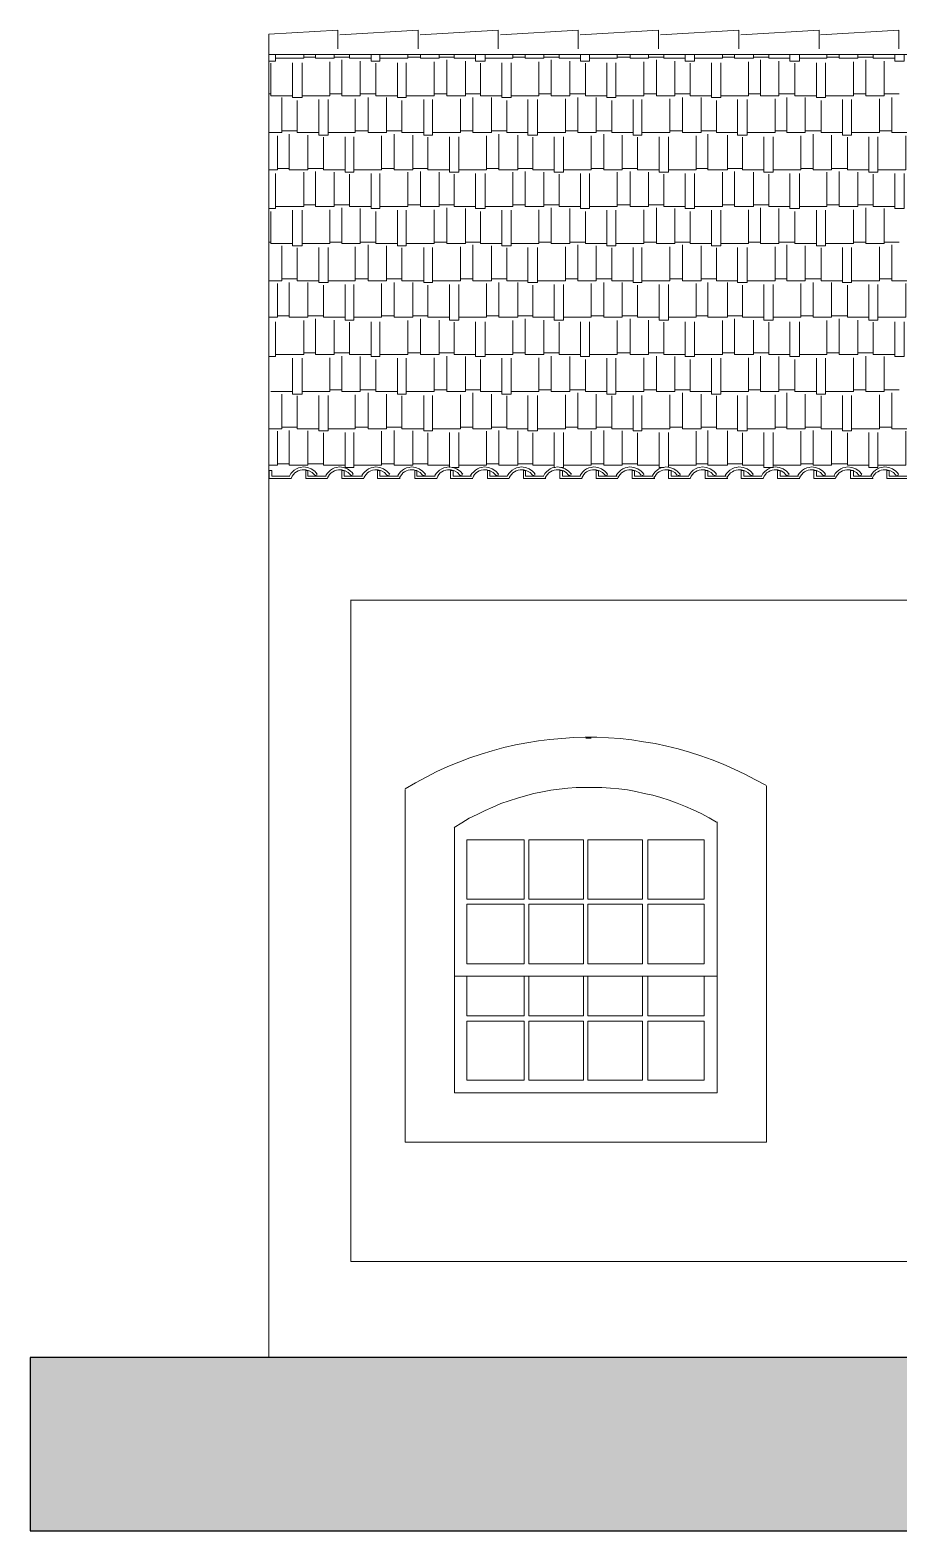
# Model space of a CAD drawing. Header units: millimetres. Extents: x -78675 to -67340, y -9269 to -3209.
# Drawn here: x -78675 to -75165, y -9269 to -3209 of the extents above; entities that cross this region are included whole.
import ezdxf

# ---------------------------------------------------------------- set-up
doc = ezdxf.new("R2010")
doc.units = ezdxf.units.MM
for name, color, linetype, lineweight in [('A-ALV-___-___-EXI', 250, 'Continuous', 25), ('A-BAS-___-___-EXI', 250, 'Continuous', 25), ('A-COB-___-___-EXI', 250, 'Continuous', 25), ('A-JAN-___-___-EXI', 250, 'Continuous', 25)]:
    doc.layers.add(name, color=color, linetype=linetype, lineweight=lineweight)

msp = doc.modelspace()

# ---------------------------------------------------------------- hatches: boundary and pattern name
at = {"layer": 'A-BAS-___-___-EXI', "true_color": 0xcb9898}
msp.add_hatch(color=253, dxfattribs=at).paths.add_polyline_path([(-67339.6, -9269.4), (-67339.6, -8569.4), (-78674.5, -8569.4), (-78674.5, -9269.4)])

# ---------------------------------------------------------------- linework, layer by layer
at = {"layer": 'A-ALV-___-___-EXI', "color": 18, "lineweight": 9}
msp.add_line((-77710.1, -4987.4), (-77710.1, -8569.4), dxfattribs=at)
at = {"layer": 'A-ALV-___-___-EXI', "color": 18, "lineweight": 9, "flags": 128}
for points in [[(-77378.8, -5509.1), (-77378.8, -8181), (-73447.6, -8181)], [(-72125.9, -8181), (-68618, -8181), (-68618, -5511.2), (-77376.7, -5511.2)]]:
    msp.add_lwpolyline(points, dxfattribs=at)
at = {"layer": 'A-BAS-___-___-EXI'}
msp.add_lwpolyline([(-78674.5, -8569.4), (-78674.5, -9269.4), (-67339.6, -9269.4), (-67339.6, -8569.4)], close=True, dxfattribs=at)
at = {"layer": 'A-COB-___-___-EXI', "color": 18, "lineweight": 9}
for p, q in [((-77430.7, -3208.5), (-77710.1, -3225.5)), ((-77430.7, -3284.7), (-77430.7, -3208.5)), ((-77710.1, -3225.5), (-77710.1, -4987.4)), ((-77569.3, -3317.5), (-77521.7, -3317.5)), ((-77446.6, -3317.5), (-77384.1, -3317.5)), ((-77148.1, -3317.5), (-77097.4, -3317.5)), ((-77022.2, -3317.5), (-76961.9, -3317.5)), ((-76724.9, -3317.5), (-76675.1, -3317.5)), ((-76600, -3317.5), (-76537.6, -3317.5)), ((-76302.6, -3317.5), (-76250.8, -3317.5)), ((-76176.7, -3317.5), (-76115.3, -3317.5)), ((-75878.3, -3317.5), (-75829.6, -3317.5)), ((-75752.4, -3317.5), (-75691, -3317.5)), ((-75456.1, -3317.5), (-75406.3, -3317.5)), ((-75331.2, -3317.5), (-75269.8, -3317.5)), ((-77710.1, -3466.7), (-77701.6, -3466.7)), ((-77463.5, -3466.7), (-77414.8, -3466.7)), ((-77340.7, -3466.7), (-77278.3, -3466.7)), ((-77042.3, -3466.7), (-76991.5, -3466.7)), ((-76916.4, -3466.7), (-76855, -3466.7)), ((-76619, -3466.7), (-76569.3, -3466.7)), ((-76494.2, -3466.7), (-76431.7, -3466.7)), ((-76195.8, -3466.7), (-76145, -3466.7)), ((-76069.8, -3466.7), (-76008.5, -3466.7)), ((-75772.5, -3466.7), (-75723.8, -3466.7)), ((-75649.7, -3466.7), (-75585.2, -3466.7)), ((-75349.2, -3466.7), (-75299.5, -3466.7)), ((-75225.4, -3466.7), (-75164, -3466.7)), ((-77657.1, -3615.9), (-77595.8, -3615.9)), ((-77360.8, -3615.9), (-77309, -3615.9)), ((-77234.9, -3615.9), (-77173.5, -3615.9)), ((-76936.5, -3615.9), (-76886.8, -3615.9)), ((-76810.6, -3615.9), (-76749.2, -3615.9)), ((-76512.2, -3615.9), (-76462.4, -3615.9)), ((-76388.4, -3615.9), (-76324.9, -3615.9)), ((-76089.9, -3615.9), (-76039.2, -3615.9)), ((-75964, -3615.9), (-75902.6, -3615.9)), ((-75665.6, -3615.9), (-75618, -3615.9)), ((-75543.9, -3615.9), (-75479.4, -3615.9)), ((-75243.4, -3615.9), (-75193.6, -3615.9)), ((-77675.1, -3767.3), (-77627.5, -3767.3)), ((-77552.4, -3767.3), (-77489.9, -3767.3)), ((-77255, -3767.3), (-77203.2, -3767.3)), ((-77129.1, -3767.3), (-77067.7, -3767.3)), ((-76830.7, -3767.3), (-76781, -3767.3)), ((-76704.8, -3767.3), (-76643.4, -3767.3)), ((-76408.5, -3767.3), (-76356.6, -3767.3)), ((-76282.5, -3767.3), (-76221.2, -3767.3)), ((-75984.1, -3767.3), (-75936.5, -3767.3)), ((-75858.2, -3767.3), (-75796.8, -3767.3)), ((-75561.9, -3767.3), (-75512.2, -3767.3)), ((-75437, -3767.3), (-75372.5, -3767.3)), ((-77569.3, -3914.4), (-77521.7, -3914.4)), ((-77446.6, -3914.4), (-77384.1, -3914.4)), ((-77148.1, -3914.4), (-77097.4, -3914.4)), ((-77022.2, -3914.4), (-76961.9, -3914.4)), ((-76724.9, -3914.4), (-76675.1, -3914.4)), ((-76600, -3914.4), (-76537.6, -3914.4)), ((-76302.6, -3914.4), (-76250.8, -3914.4)), ((-76176.7, -3914.4), (-76115.3, -3914.4)), ((-75878.3, -3914.4), (-75829.6, -3914.4)), ((-75752.4, -3914.4), (-75691, -3914.4)), ((-75456.1, -3914.4), (-75406.3, -3914.4)), ((-75331.2, -3914.4), (-75269.8, -3914.4)), ((-77710.1, -4064.6), (-77701.6, -4064.6)), ((-77463.5, -4064.6), (-77414.8, -4064.6)), ((-77340.7, -4064.6), (-77278.3, -4064.6)), ((-77042.3, -4064.6), (-76991.5, -4064.6)), ((-76916.4, -4064.6), (-76855, -4064.6)), ((-76619, -4064.6), (-76569.3, -4064.6)), ((-76494.2, -4064.6), (-76431.7, -4064.6)), ((-76195.8, -4064.6), (-76145, -4064.6)), ((-76069.8, -4064.6), (-76008.5, -4064.6)), ((-75772.5, -4064.6), (-75723.8, -4064.6)), ((-75649.7, -4064.6), (-75585.2, -4064.6)), ((-75349.2, -4064.6), (-75299.5, -4064.6)), ((-75225.4, -4064.6), (-75164, -4064.6)), ((-77657.1, -4213.8), (-77595.8, -4213.8)), ((-77360.8, -4213.8), (-77309, -4213.8)), ((-77234.9, -4213.8), (-77173.5, -4213.8)), ((-76936.5, -4213.8), (-76886.8, -4213.8)), ((-76810.6, -4213.8), (-76749.2, -4213.8)), ((-76512.2, -4213.8), (-76462.4, -4213.8)), ((-76388.4, -4213.8), (-76324.9, -4213.8)), ((-76089.9, -4213.8), (-76039.2, -4213.8)), ((-75964, -4213.8), (-75902.6, -4213.8)), ((-75665.6, -4213.8), (-75618, -4213.8)), ((-75543.9, -4213.8), (-75479.4, -4213.8)), ((-75243.4, -4213.8), (-75193.6, -4213.8)), ((-77675.1, -4363), (-77627.5, -4363)), ((-77552.4, -4363), (-77489.9, -4363)), ((-77255, -4363), (-77203.2, -4363)), ((-77129.1, -4363), (-77067.7, -4363)), ((-76830.7, -4363), (-76781, -4363)), ((-76704.8, -4363), (-76643.4, -4363)), ((-76408.5, -4363), (-76356.6, -4363)), ((-76282.5, -4363), (-76221.2, -4363)), ((-75984.1, -4363), (-75936.5, -4363)), ((-75858.2, -4363), (-75796.8, -4363)), ((-75561.9, -4363), (-75512.2, -4363)), ((-75437, -4363), (-75372.5, -4363)), ((-77569.3, -4512.2), (-77521.7, -4512.2)), ((-77446.6, -4512.2), (-77384.1, -4512.2)), ((-77148.1, -4512.2), (-77097.4, -4512.2)), ((-77022.2, -4512.2), (-76961.9, -4512.2)), ((-76724.9, -4512.2), (-76675.1, -4512.2)), ((-76600, -4512.2), (-76537.6, -4512.2)), ((-76302.6, -4512.2), (-76250.8, -4512.2)), ((-76176.7, -4512.2), (-76115.3, -4512.2)), ((-75878.3, -4512.2), (-75829.6, -4512.2)), ((-75752.4, -4512.2), (-75691, -4512.2)), ((-75456.1, -4512.2), (-75406.3, -4512.2)), ((-75331.2, -4512.2), (-75269.8, -4512.2)), ((-77463.5, -4661.4), (-77414.8, -4661.4)), ((-77340.7, -4661.4), (-77278.3, -4661.4)), ((-77042.3, -4661.4), (-76991.5, -4661.4)), ((-76916.4, -4661.4), (-76855, -4661.4)), ((-76619, -4661.4), (-76569.3, -4661.4)), ((-76494.2, -4661.4), (-76431.7, -4661.4)), ((-76195.8, -4661.4), (-76145, -4661.4)), ((-76069.8, -4661.4), (-76008.5, -4661.4)), ((-75772.5, -4661.4), (-75723.8, -4661.4)), ((-75649.7, -4661.4), (-75585.2, -4661.4)), ((-75349.2, -4661.4), (-75299.5, -4661.4)), ((-75225.4, -4661.4), (-75164, -4661.4)), ((-77701.6, -4667.8), (-77613.8, -4667.8)), ((-77657.1, -4811.7), (-77595.8, -4811.7)), ((-77360.8, -4811.7), (-77309, -4811.7)), ((-77234.9, -4811.7), (-77173.5, -4811.7)), ((-76981, -4974.7), (-76981, -4833.9)), ((-76936.5, -4811.7), (-76886.8, -4811.7)), ((-76810.6, -4811.7), (-76749.2, -4811.7)), ((-76512.2, -4811.7), (-76462.4, -4811.7)), ((-76388.4, -4811.7), (-76324.9, -4811.7)), ((-76096.3, -4974.7), (-76096.3, -4833.9)), ((-76089.9, -4811.7), (-76039.2, -4811.7)), ((-75964, -4811.7), (-75902.6, -4811.7)), ((-75665.6, -4811.7), (-75618, -4811.7)), ((-75543.9, -4811.7), (-75479.4, -4811.7)), ((-75243.4, -4811.7), (-75193.6, -4811.7)), ((-77675.1, -4960.9), (-77627.5, -4960.9)), ((-77552.4, -4960.9), (-77489.9, -4960.9)), ((-77255, -4960.9), (-77203.2, -4960.9)), ((-77129.1, -4960.9), (-77067.7, -4960.9)), ((-76830.7, -4960.9), (-76781, -4960.9)), ((-76704.8, -4960.9), (-76643.4, -4960.9)), ((-76408.5, -4960.9), (-76356.6, -4960.9)), ((-76282.5, -4960.9), (-76221.2, -4960.9)), ((-75984.1, -4960.9), (-75936.5, -4960.9)), ((-75858.2, -4960.9), (-75796.8, -4960.9)), ((-75561.9, -4960.9), (-75512.2, -4960.9)), ((-75437, -4960.9), (-75372.5, -4960.9))]:
    msp.add_line(p, q, dxfattribs=at)
at = {"layer": 'A-COB-___-___-EXI', "color": 28, "lineweight": 15}
for p, q in [((-77522.8, -5007.5), (-77514.3, -5004.3)), ((-77378.8, -5007.5), (-77369.3, -5004.3)), ((-77231.7, -5007.5), (-77223.3, -5004.3)), ((-77087.8, -5007.5), (-77076.2, -5004.3)), ((-76938.6, -5007.5), (-76928, -5004.3)), ((-76792.6, -5007.5), (-76781, -5004.3)), ((-76643.4, -5007.5), (-76634.9, -5004.3)), ((-76499.5, -5007.5), (-76488.9, -5004.3)), ((-76350.3, -5007.5), (-76340.7, -5004.3)), ((-76204.2, -5007.5), (-76194.7, -5004.3)), ((-76058.2, -5007.5), (-76046.6, -5004.3)), ((-75911.1, -5007.5), (-75902.6, -5004.3)), ((-75764, -5007.5), (-75752.4, -5004.3)), ((-75620.1, -5007.5), (-75608.5, -5004.3)), ((-75470.9, -5007.5), (-75460.3, -5004.3)), ((-75324.9, -5007.5), (-75315.3, -5004.3)), ((-75175.7, -5007.5), (-75166.1, -5004.3))]:
    msp.add_line(p, q, dxfattribs=at)
at = {"layer": 'A-COB-___-___-EXI', "color": 18, "lineweight": 9, "flags": 128}
for points in [[(-77106.9, -3284.7), (-77106.9, -3208.5), (-77423.3, -3228.6)], [(-76784.1, -3284.7), (-76784.1, -3208.5), (-77098.4, -3228.6)], [(-76461.4, -3284.7), (-76461.4, -3208.5), (-76774.6, -3228.6)], [(-76136.5, -3284.7), (-76136.5, -3208.5), (-76452.9, -3228.6)], [(-75811.6, -3284.7), (-75811.6, -3208.5), (-76128, -3228.6)], [(-75486.8, -3284.7), (-75486.8, -3208.5), (-75803.2, -3228.6)], [(-75166.1, -3284.7), (-75166.1, -3208.5), (-75482.5, -3228.6)], [(-77710.1, -3334.5), (-77682.5, -3334.5), (-77682.5, -3308)], [(-77709, -3308), (-68369.3, -3308), (-68369.3, -4987.4)], [(-77682.5, -3322.8), (-77569.3, -3322.8), (-77569.3, -3308)], [(-77521.7, -3308), (-77521.7, -3322.8), (-77446.6, -3322.8), (-77446.6, -3308)], [(-77414.8, -3329.2), (-77414.8, -3474.1), (-77340.7, -3474.1), (-77340.7, -3334.5)], [(-77384.1, -3308), (-77384.1, -3322.8), (-77296.3, -3322.8)], [(-77296.3, -3308), (-77296.3, -3334.5), (-77261.4, -3334.5), (-77261.4, -3308)], [(-77261.4, -3322.8), (-77148.1, -3322.8), (-77148.1, -3308)], [(-77097.4, -3308), (-77097.4, -3322.8), (-77022.2, -3322.8), (-77022.2, -3308)], [(-76991.5, -3329.2), (-76991.5, -3474.1), (-76916.4, -3474.1), (-76916.4, -3334.5)], [(-76961.9, -3308), (-76961.9, -3322.8), (-76875.1, -3322.8)], [(-76875.1, -3308), (-76875.1, -3334.5), (-76837, -3334.5), (-76837, -3308)], [(-76837, -3322.8), (-76724.9, -3322.8), (-76724.9, -3308)], [(-76675.1, -3308), (-76675.1, -3322.8), (-76600, -3322.8), (-76600, -3308)], [(-76569.3, -3329.2), (-76569.3, -3474.1), (-76494.2, -3474.1), (-76494.2, -3334.5)], [(-76537.6, -3308), (-76537.6, -3322.8), (-76450.8, -3322.8)], [(-76450.8, -3308), (-76450.8, -3334.5), (-76414.8, -3334.5), (-76414.8, -3308)], [(-76414.8, -3322.8), (-76302.6, -3322.8), (-76302.6, -3308)], [(-76250.8, -3308), (-76250.8, -3322.8), (-76176.7, -3322.8), (-76176.7, -3308)], [(-76145, -3329.2), (-76145, -3474.1), (-76069.8, -3474.1), (-76069.8, -3334.5)], [(-76115.3, -3308), (-76115.3, -3322.8), (-76028.6, -3322.8)], [(-76028.6, -3308), (-76028.6, -3334.5), (-75990.5, -3334.5), (-75990.5, -3308)], [(-75990.5, -3322.8), (-75878.3, -3322.8), (-75878.3, -3308)], [(-75829.6, -3308), (-75829.6, -3322.8), (-75752.4, -3322.8), (-75752.4, -3308)], [(-75723.8, -3329.2), (-75723.8, -3474.1), (-75649.7, -3474.1), (-75649.7, -3334.5)], [(-75691, -3308), (-75691, -3322.8), (-75605.3, -3322.8)], [(-75605.3, -3308), (-75605.3, -3334.5), (-75567.2, -3334.5), (-75567.2, -3308)], [(-75567.2, -3322.8), (-75456.1, -3322.8), (-75456.1, -3308)], [(-75406.3, -3308), (-75406.3, -3322.8), (-75331.2, -3322.8), (-75331.2, -3308)], [(-75299.5, -3329.2), (-75299.5, -3474.1), (-75225.4, -3474.1), (-75225.4, -3334.5)], [(-75269.8, -3308), (-75269.8, -3322.8), (-75182, -3322.8)], [(-75182, -3308), (-75182, -3334.5), (-75143.9, -3334.5), (-75143.9, -3308)], [(-77701.6, -3342.9), (-77701.6, -3474.1), (-77613.8, -3474.1)], [(-77613.8, -3340.8), (-77613.8, -3481.6), (-77575.7, -3481.6), (-77575.7, -3340.8)], [(-77575.7, -3474.1), (-77463.5, -3474.1), (-77463.5, -3336.6)], [(-77278.3, -3342.9), (-77278.3, -3474.1), (-77190.5, -3474.1)], [(-77190.5, -3340.8), (-77190.5, -3481.6), (-77155.6, -3481.6), (-77155.6, -3340.8)], [(-77155.6, -3474.1), (-77042.3, -3474.1), (-77042.3, -3336.6)], [(-76855, -3342.9), (-76855, -3474.1), (-76769.3, -3474.1)], [(-76769.3, -3340.8), (-76769.3, -3481.6), (-76731.2, -3481.6), (-76731.2, -3340.8)], [(-76731.2, -3474.1), (-76619, -3474.1), (-76619, -3336.6)], [(-76431.7, -3342.9), (-76431.7, -3474.1), (-76345, -3474.1)], [(-76345, -3340.8), (-76345, -3481.6), (-76309, -3481.6), (-76309, -3340.8)], [(-76309, -3474.1), (-76195.8, -3474.1), (-76195.8, -3336.6)], [(-76008.5, -3342.9), (-76008.5, -3474.1), (-75922.8, -3474.1)], [(-75922.8, -3340.8), (-75922.8, -3481.6), (-75884.7, -3481.6), (-75884.7, -3340.8)], [(-75884.7, -3474.1), (-75772.5, -3474.1), (-75772.5, -3336.6)], [(-75585.2, -3342.9), (-75585.2, -3474.1), (-75498.4, -3474.1)], [(-75498.4, -3340.8), (-75498.4, -3481.6), (-75462.4, -3481.6), (-75462.4, -3340.8)], [(-75462.4, -3474.1), (-75349.2, -3474.1), (-75349.2, -3336.6)], [(-77710.1, -3622.3), (-77657.1, -3622.3), (-77657.1, -3481.6)], [(-77595.8, -3493.2), (-77595.8, -3622.3), (-77507.9, -3622.3)], [(-77507.9, -3489), (-77507.9, -3632.9), (-77469.8, -3632.9), (-77469.8, -3489)], [(-77469.8, -3622.3), (-77360.8, -3622.3), (-77360.8, -3486.8)], [(-77309, -3480.5), (-77309, -3622.3), (-77234.9, -3622.3), (-77234.9, -3481.6)], [(-77173.5, -3493.2), (-77173.5, -3622.3), (-77083.6, -3622.3)], [(-77083.6, -3489), (-77083.6, -3632.9), (-77049.7, -3632.9), (-77049.7, -3489)], [(-77049.7, -3622.3), (-76936.5, -3622.3), (-76936.5, -3486.8)], [(-76886.8, -3480.5), (-76886.8, -3622.3), (-76810.6, -3622.3), (-76810.6, -3481.6)], [(-76749.2, -3493.2), (-76749.2, -3622.3), (-76663.5, -3622.3)], [(-76663.5, -3489), (-76663.5, -3632.9), (-76625.4, -3632.9), (-76625.4, -3489)], [(-76625.4, -3622.3), (-76512.2, -3622.3), (-76512.2, -3486.8)], [(-76462.4, -3480.5), (-76462.4, -3622.3), (-76388.4, -3622.3), (-76388.4, -3481.6)], [(-76324.9, -3493.2), (-76324.9, -3622.3), (-76239.2, -3622.3)], [(-76239.2, -3489), (-76239.2, -3632.9), (-76203.2, -3632.9), (-76203.2, -3489)], [(-76203.2, -3622.3), (-76089.9, -3622.3), (-76089.9, -3486.8)], [(-76039.2, -3480.5), (-76039.2, -3622.3), (-75964, -3622.3), (-75964, -3481.6)], [(-75902.6, -3493.2), (-75902.6, -3622.3), (-75816.9, -3622.3)], [(-75816.9, -3489), (-75816.9, -3632.9), (-75778.8, -3632.9), (-75778.8, -3489)], [(-75778.8, -3622.3), (-75665.6, -3622.3), (-75665.6, -3486.8)], [(-75618, -3480.5), (-75618, -3622.3), (-75543.9, -3622.3), (-75543.9, -3481.6)], [(-75479.4, -3493.2), (-75479.4, -3622.3), (-75392.6, -3622.3)], [(-75392.6, -3489), (-75392.6, -3632.9), (-75356.6, -3632.9), (-75356.6, -3489)], [(-75356.6, -3622.3), (-75243.4, -3622.3), (-75243.4, -3486.8)], [(-75193.6, -3480.5), (-75193.6, -3622.3), (-75119.6, -3622.3), (-75119.6, -3481.6)], [(-77710.1, -3773.6), (-77675.1, -3773.6), (-77675.1, -3636.1)], [(-77627.5, -3629.7), (-77627.5, -3773.6), (-77552.4, -3773.6), (-77552.4, -3632.9)], [(-77367.2, -3773.6), (-77255, -3773.6), (-77255, -3636.1)], [(-77203.2, -3629.7), (-77203.2, -3773.6), (-77129.1, -3773.6), (-77129.1, -3632.9)], [(-76942.9, -3773.6), (-76830.7, -3773.6), (-76830.7, -3636.1)], [(-76781, -3629.7), (-76781, -3773.6), (-76704.8, -3773.6), (-76704.8, -3632.9)], [(-76519.6, -3773.6), (-76408.5, -3773.6), (-76408.5, -3636.1)], [(-76356.6, -3629.7), (-76356.6, -3773.6), (-76282.5, -3773.6), (-76282.5, -3632.9)], [(-76096.3, -3773.6), (-75984.1, -3773.6), (-75984.1, -3636.1)], [(-75936.5, -3629.7), (-75936.5, -3773.6), (-75858.2, -3773.6), (-75858.2, -3632.9)], [(-75673, -3773.6), (-75561.9, -3773.6), (-75561.9, -3636.1)], [(-75512.2, -3629.7), (-75512.2, -3773.6), (-75437, -3773.6), (-75437, -3632.9)], [(-75250.8, -3773.6), (-75137.6, -3773.6), (-75137.6, -3636.1)], [(-77489.9, -3641.3), (-77489.9, -3773.6), (-77402.1, -3773.6)], [(-77402.1, -3639.2), (-77402.1, -3782.1), (-77367.2, -3782.1), (-77367.2, -3639.2)], [(-77067.7, -3641.3), (-77067.7, -3773.6), (-76981, -3773.6)], [(-76981, -3639.2), (-76981, -3782.1), (-76942.9, -3782.1), (-76942.9, -3639.2)], [(-76643.4, -3641.3), (-76643.4, -3773.6), (-76557.7, -3773.6)], [(-76557.7, -3639.2), (-76557.7, -3782.1), (-76519.6, -3782.1), (-76519.6, -3639.2)], [(-76221.2, -3641.3), (-76221.2, -3773.6), (-76133.3, -3773.6)], [(-76133.3, -3639.2), (-76133.3, -3782.1), (-76096.3, -3782.1), (-76096.3, -3639.2)], [(-75796.8, -3641.3), (-75796.8, -3773.6), (-75711.1, -3773.6)], [(-75711.1, -3639.2), (-75711.1, -3782.1), (-75673, -3782.1), (-75673, -3639.2)], [(-75372.5, -3641.3), (-75372.5, -3773.6), (-75286.8, -3773.6)], [(-75286.8, -3639.2), (-75286.8, -3782.1), (-75250.8, -3782.1), (-75250.8, -3639.2)], [(-77710.1, -3929.2), (-77682.5, -3929.2), (-77682.5, -3788.4)], [(-77682.5, -3920.7), (-77569.3, -3920.7), (-77569.3, -3783.1)], [(-77521.7, -3780), (-77521.7, -3920.7), (-77446.6, -3920.7), (-77446.6, -3782.1)], [(-77384.1, -3790.5), (-77384.1, -3920.7), (-77296.3, -3920.7)], [(-77296.3, -3788.4), (-77296.3, -3929.2), (-77261.4, -3929.2), (-77261.4, -3788.4)], [(-77261.4, -3920.7), (-77148.1, -3920.7), (-77148.1, -3783.1)], [(-77097.4, -3780), (-77097.4, -3920.7), (-77022.2, -3920.7), (-77022.2, -3782.1)], [(-76961.9, -3790.5), (-76961.9, -3920.7), (-76875.1, -3920.7)], [(-76875.1, -3788.4), (-76875.1, -3929.2), (-76837, -3929.2), (-76837, -3788.4)], [(-76837, -3920.7), (-76724.9, -3920.7), (-76724.9, -3783.1)], [(-76675.1, -3780), (-76675.1, -3920.7), (-76600, -3920.7), (-76600, -3782.1)], [(-76537.6, -3790.5), (-76537.6, -3920.7), (-76450.8, -3920.7)], [(-76450.8, -3788.4), (-76450.8, -3929.2), (-76414.8, -3929.2), (-76414.8, -3788.4)], [(-76414.8, -3920.7), (-76302.6, -3920.7), (-76302.6, -3783.1)], [(-76250.8, -3780), (-76250.8, -3920.7), (-76176.7, -3920.7), (-76176.7, -3782.1)], [(-76115.3, -3790.5), (-76115.3, -3920.7), (-76028.6, -3920.7)], [(-76028.6, -3788.4), (-76028.6, -3929.2), (-75990.5, -3929.2), (-75990.5, -3788.4)], [(-75990.5, -3920.7), (-75878.3, -3920.7), (-75878.3, -3783.1)], [(-75829.6, -3780), (-75829.6, -3920.7), (-75752.4, -3920.7), (-75752.4, -3782.1)], [(-75691, -3790.5), (-75691, -3920.7), (-75605.3, -3920.7)], [(-75605.3, -3788.4), (-75605.3, -3929.2), (-75567.2, -3929.2), (-75567.2, -3788.4)], [(-75567.2, -3920.7), (-75456.1, -3920.7), (-75456.1, -3783.1)], [(-75406.3, -3780), (-75406.3, -3920.7), (-75331.2, -3920.7), (-75331.2, -3782.1)], [(-75269.8, -3790.5), (-75269.8, -3920.7), (-75182, -3920.7)], [(-75182, -3788.4), (-75182, -3929.2), (-75143.9, -3929.2), (-75143.9, -3788.4)], [(-77613.8, -3935.5), (-77613.8, -4079.4), (-77575.7, -4079.4), (-77575.7, -3935.5)], [(-77575.7, -4069.9), (-77463.5, -4069.9), (-77463.5, -3934.5)], [(-77414.8, -3927.1), (-77414.8, -4069.9), (-77340.7, -4069.9), (-77340.7, -3929.2)], [(-77190.5, -3935.5), (-77190.5, -4079.4), (-77155.6, -4079.4), (-77155.6, -3935.5)], [(-77155.6, -4069.9), (-77042.3, -4069.9), (-77042.3, -3934.5)], [(-76991.5, -3927.1), (-76991.5, -4069.9), (-76916.4, -4069.9), (-76916.4, -3929.2)], [(-76769.3, -3935.5), (-76769.3, -4079.4), (-76731.2, -4079.4), (-76731.2, -3935.5)], [(-76731.2, -4069.9), (-76619, -4069.9), (-76619, -3934.5)], [(-76569.3, -3927.1), (-76569.3, -4069.9), (-76494.2, -4069.9), (-76494.2, -3929.2)], [(-76345, -3935.5), (-76345, -4079.4), (-76309, -4079.4), (-76309, -3935.5)], [(-76309, -4069.9), (-76195.8, -4069.9), (-76195.8, -3934.5)], [(-76145, -3927.1), (-76145, -4069.9), (-76069.8, -4069.9), (-76069.8, -3929.2)], [(-75922.8, -3935.5), (-75922.8, -4079.4), (-75884.7, -4079.4), (-75884.7, -3935.5)], [(-75884.7, -4069.9), (-75772.5, -4069.9), (-75772.5, -3934.5)], [(-75723.8, -3927.1), (-75723.8, -4069.9), (-75649.7, -4069.9), (-75649.7, -3929.2)], [(-75498.4, -3935.5), (-75498.4, -4079.4), (-75462.4, -4079.4), (-75462.4, -3935.5)], [(-75462.4, -4069.9), (-75349.2, -4069.9), (-75349.2, -3934.5)], [(-75299.5, -3927.1), (-75299.5, -4069.9), (-75225.4, -4069.9), (-75225.4, -3929.2)], [(-77701.6, -3940.8), (-77701.6, -4069.9), (-77613.8, -4069.9)], [(-77278.3, -3940.8), (-77278.3, -4069.9), (-77190.5, -4069.9)], [(-76855, -3940.8), (-76855, -4069.9), (-76769.3, -4069.9)], [(-76431.7, -3940.8), (-76431.7, -4069.9), (-76345, -4069.9)], [(-76008.5, -3940.8), (-76008.5, -4069.9), (-75922.8, -4069.9)], [(-75585.2, -3940.8), (-75585.2, -4069.9), (-75498.4, -4069.9)], [(-77710.1, -4221.2), (-77657.1, -4221.2), (-77657.1, -4079.4)], [(-77595.8, -4087.9), (-77595.8, -4221.2), (-77507.9, -4221.2)], [(-77507.9, -4086.8), (-77507.9, -4228.6), (-77469.8, -4228.6), (-77469.8, -4086.8)], [(-77469.8, -4221.2), (-77360.8, -4221.2), (-77360.8, -4083.7)], [(-77309, -4076.3), (-77309, -4221.2), (-77234.9, -4221.2), (-77234.9, -4079.4)], [(-77173.5, -4087.9), (-77173.5, -4221.2), (-77083.6, -4221.2)], [(-77083.6, -4086.8), (-77083.6, -4228.6), (-77049.7, -4228.6), (-77049.7, -4086.8)], [(-77049.7, -4221.2), (-76936.5, -4221.2), (-76936.5, -4083.7)], [(-76886.8, -4076.3), (-76886.8, -4221.2), (-76810.6, -4221.2), (-76810.6, -4079.4)], [(-76749.2, -4087.9), (-76749.2, -4221.2), (-76663.5, -4221.2)], [(-76663.5, -4086.8), (-76663.5, -4228.6), (-76625.4, -4228.6), (-76625.4, -4086.8)], [(-76625.4, -4221.2), (-76512.2, -4221.2), (-76512.2, -4083.7)], [(-76462.4, -4076.3), (-76462.4, -4221.2), (-76388.4, -4221.2), (-76388.4, -4079.4)], [(-76324.9, -4087.9), (-76324.9, -4221.2), (-76239.2, -4221.2)], [(-76239.2, -4086.8), (-76239.2, -4228.6), (-76203.2, -4228.6), (-76203.2, -4086.8)], [(-76203.2, -4221.2), (-76089.9, -4221.2), (-76089.9, -4083.7)], [(-76039.2, -4076.3), (-76039.2, -4221.2), (-75964, -4221.2), (-75964, -4079.4)], [(-75902.6, -4087.9), (-75902.6, -4221.2), (-75816.9, -4221.2)], [(-75816.9, -4086.8), (-75816.9, -4228.6), (-75778.8, -4228.6), (-75778.8, -4086.8)], [(-75778.8, -4221.2), (-75665.6, -4221.2), (-75665.6, -4083.7)], [(-75618, -4076.3), (-75618, -4221.2), (-75543.9, -4221.2), (-75543.9, -4079.4)], [(-75479.4, -4087.9), (-75479.4, -4221.2), (-75392.6, -4221.2)], [(-75392.6, -4086.8), (-75392.6, -4228.6), (-75356.6, -4228.6), (-75356.6, -4086.8)], [(-75356.6, -4221.2), (-75243.4, -4221.2), (-75243.4, -4083.7)], [(-75193.6, -4076.3), (-75193.6, -4221.2), (-75119.6, -4221.2), (-75119.6, -4079.4)], [(-77710.1, -4368.3), (-77675.1, -4368.3), (-77675.1, -4231.8)], [(-77627.5, -4227.6), (-77627.5, -4368.3), (-77552.4, -4368.3), (-77552.4, -4228.6)], [(-77489.9, -4239.2), (-77489.9, -4368.3), (-77402.1, -4368.3)], [(-77402.1, -4236.1), (-77402.1, -4380), (-77367.2, -4380), (-77367.2, -4236.1)], [(-77367.2, -4368.3), (-77255, -4368.3), (-77255, -4231.8)], [(-77203.2, -4227.6), (-77203.2, -4368.3), (-77129.1, -4368.3), (-77129.1, -4228.6)], [(-77067.7, -4239.2), (-77067.7, -4368.3), (-76981, -4368.3)], [(-76981, -4236.1), (-76981, -4380), (-76942.9, -4380), (-76942.9, -4236.1)], [(-76942.9, -4368.3), (-76830.7, -4368.3), (-76830.7, -4231.8)], [(-76781, -4227.6), (-76781, -4368.3), (-76704.8, -4368.3), (-76704.8, -4228.6)], [(-76643.4, -4239.2), (-76643.4, -4368.3), (-76557.7, -4368.3)], [(-76557.7, -4236.1), (-76557.7, -4380), (-76519.6, -4380), (-76519.6, -4236.1)], [(-76519.6, -4368.3), (-76408.5, -4368.3), (-76408.5, -4231.8)], [(-76356.6, -4227.6), (-76356.6, -4368.3), (-76282.5, -4368.3), (-76282.5, -4228.6)], [(-76221.2, -4239.2), (-76221.2, -4368.3), (-76133.3, -4368.3)], [(-76133.3, -4236.1), (-76133.3, -4380), (-76096.3, -4380), (-76096.3, -4236.1)], [(-76096.3, -4368.3), (-75984.1, -4368.3), (-75984.1, -4231.8)], [(-75936.5, -4227.6), (-75936.5, -4368.3), (-75858.2, -4368.3), (-75858.2, -4228.6)], [(-75796.8, -4239.2), (-75796.8, -4368.3), (-75711.1, -4368.3)], [(-75711.1, -4236.1), (-75711.1, -4380), (-75673, -4380), (-75673, -4236.1)], [(-75673, -4368.3), (-75561.9, -4368.3), (-75561.9, -4231.8)], [(-75512.2, -4227.6), (-75512.2, -4368.3), (-75437, -4368.3), (-75437, -4228.6)], [(-75372.5, -4239.2), (-75372.5, -4368.3), (-75286.8, -4368.3)], [(-75286.8, -4236.1), (-75286.8, -4380), (-75250.8, -4380), (-75250.8, -4236.1)], [(-75250.8, -4368.3), (-75137.6, -4368.3), (-75137.6, -4231.8)], [(-77710.1, -4527.1), (-77682.5, -4527.1), (-77682.5, -4386.3)], [(-77682.5, -4518.6), (-77569.3, -4518.6), (-77569.3, -4381)], [(-77521.7, -4374.7), (-77521.7, -4518.6), (-77446.6, -4518.6), (-77446.6, -4380)], [(-77384.1, -4388.4), (-77384.1, -4518.6), (-77296.3, -4518.6)], [(-77296.3, -4386.3), (-77296.3, -4527.1), (-77261.4, -4527.1), (-77261.4, -4386.3)], [(-77261.4, -4518.6), (-77148.1, -4518.6), (-77148.1, -4381)], [(-77097.4, -4374.7), (-77097.4, -4518.6), (-77022.2, -4518.6), (-77022.2, -4380)], [(-76961.9, -4388.4), (-76961.9, -4518.6), (-76875.1, -4518.6)], [(-76875.1, -4386.3), (-76875.1, -4527.1), (-76837, -4527.1), (-76837, -4386.3)], [(-76837, -4518.6), (-76724.9, -4518.6), (-76724.9, -4381)], [(-76675.1, -4374.7), (-76675.1, -4518.6), (-76600, -4518.6), (-76600, -4380)], [(-76537.6, -4388.4), (-76537.6, -4518.6), (-76450.8, -4518.6)], [(-76450.8, -4386.3), (-76450.8, -4527.1), (-76414.8, -4527.1), (-76414.8, -4386.3)], [(-76414.8, -4518.6), (-76302.6, -4518.6), (-76302.6, -4381)], [(-76250.8, -4374.7), (-76250.8, -4518.6), (-76176.7, -4518.6), (-76176.7, -4380)], [(-76115.3, -4388.4), (-76115.3, -4518.6), (-76028.6, -4518.6)], [(-76028.6, -4386.3), (-76028.6, -4527.1), (-75990.5, -4527.1), (-75990.5, -4386.3)], [(-75990.5, -4518.6), (-75878.3, -4518.6), (-75878.3, -4381)], [(-75829.6, -4374.7), (-75829.6, -4518.6), (-75752.4, -4518.6), (-75752.4, -4380)], [(-75691, -4388.4), (-75691, -4518.6), (-75605.3, -4518.6)], [(-75605.3, -4386.3), (-75605.3, -4527.1), (-75567.2, -4527.1), (-75567.2, -4386.3)], [(-75567.2, -4518.6), (-75456.1, -4518.6), (-75456.1, -4381)], [(-75406.3, -4374.7), (-75406.3, -4518.6), (-75331.2, -4518.6), (-75331.2, -4380)], [(-75269.8, -4388.4), (-75269.8, -4518.6), (-75182, -4518.6)], [(-75182, -4386.3), (-75182, -4527.1), (-75143.9, -4527.1), (-75143.9, -4386.3)], [(-77613.8, -4533.4), (-77613.8, -4678.4), (-77575.7, -4678.4), (-77575.7, -4533.4)], [(-77575.7, -4667.8), (-77463.5, -4667.8), (-77463.5, -4532.3)], [(-77414.8, -4526), (-77414.8, -4667.8), (-77340.7, -4667.8), (-77340.7, -4527.1)], [(-77278.3, -4538.7), (-77278.3, -4667.8), (-77190.5, -4667.8)], [(-77190.5, -4533.4), (-77190.5, -4678.4), (-77155.6, -4678.4), (-77155.6, -4533.4)], [(-77155.6, -4667.8), (-77042.3, -4667.8), (-77042.3, -4532.3)], [(-76991.5, -4526), (-76991.5, -4667.8), (-76916.4, -4667.8), (-76916.4, -4527.1)], [(-76855, -4538.7), (-76855, -4667.8), (-76769.3, -4667.8)], [(-76769.3, -4533.4), (-76769.3, -4678.4), (-76731.2, -4678.4), (-76731.2, -4533.4)], [(-76731.2, -4667.8), (-76619, -4667.8), (-76619, -4532.3)], [(-76569.3, -4526), (-76569.3, -4667.8), (-76494.2, -4667.8), (-76494.2, -4527.1)], [(-76431.7, -4538.7), (-76431.7, -4667.8), (-76345, -4667.8)], [(-76345, -4533.4), (-76345, -4678.4), (-76309, -4678.4), (-76309, -4533.4)], [(-76309, -4667.8), (-76195.8, -4667.8), (-76195.8, -4532.3)], [(-76145, -4526), (-76145, -4667.8), (-76069.8, -4667.8), (-76069.8, -4527.1)], [(-76008.5, -4538.7), (-76008.5, -4667.8), (-75922.8, -4667.8)], [(-75922.8, -4533.4), (-75922.8, -4678.4), (-75884.7, -4678.4), (-75884.7, -4533.4)], [(-75884.7, -4667.8), (-75772.5, -4667.8), (-75772.5, -4532.3)], [(-75723.8, -4526), (-75723.8, -4667.8), (-75649.7, -4667.8), (-75649.7, -4527.1)], [(-75585.2, -4538.7), (-75585.2, -4667.8), (-75498.4, -4667.8)], [(-75498.4, -4533.4), (-75498.4, -4678.4), (-75462.4, -4678.4), (-75462.4, -4533.4)], [(-75462.4, -4667.8), (-75349.2, -4667.8), (-75349.2, -4532.3)], [(-75299.5, -4526), (-75299.5, -4667.8), (-75225.4, -4667.8), (-75225.4, -4527.1)], [(-77710.1, -4819.1), (-77657.1, -4819.1), (-77657.1, -4678.4)], [(-77595.8, -4685.8), (-77595.8, -4819.1), (-77507.9, -4819.1)], [(-77507.9, -4684.7), (-77507.9, -4826.5), (-77469.8, -4826.5), (-77469.8, -4684.7)], [(-77469.8, -4819.1), (-77360.8, -4819.1), (-77360.8, -4681.6)], [(-77309, -4674.1), (-77309, -4819.1), (-77234.9, -4819.1), (-77234.9, -4678.4)], [(-77173.5, -4685.8), (-77173.5, -4819.1), (-77083.6, -4819.1)], [(-77083.6, -4684.7), (-77083.6, -4826.5), (-77049.7, -4826.5), (-77049.7, -4684.7)], [(-77049.7, -4819.1), (-76936.5, -4819.1), (-76936.5, -4681.6)], [(-76886.8, -4674.1), (-76886.8, -4819.1), (-76810.6, -4819.1), (-76810.6, -4678.4)], [(-76749.2, -4685.8), (-76749.2, -4819.1), (-76663.5, -4819.1)], [(-76663.5, -4684.7), (-76663.5, -4826.5), (-76625.4, -4826.5), (-76625.4, -4684.7)], [(-76625.4, -4819.1), (-76512.2, -4819.1), (-76512.2, -4681.6)], [(-76462.4, -4674.1), (-76462.4, -4819.1), (-76388.4, -4819.1), (-76388.4, -4678.4)], [(-76324.9, -4685.8), (-76324.9, -4819.1), (-76239.2, -4819.1)], [(-76239.2, -4684.7), (-76239.2, -4826.5), (-76203.2, -4826.5), (-76203.2, -4684.7)], [(-76203.2, -4819.1), (-76089.9, -4819.1), (-76089.9, -4681.6)], [(-76039.2, -4674.1), (-76039.2, -4819.1), (-75964, -4819.1), (-75964, -4678.4)], [(-75902.6, -4685.8), (-75902.6, -4819.1), (-75816.9, -4819.1)], [(-75816.9, -4684.7), (-75816.9, -4826.5), (-75778.8, -4826.5), (-75778.8, -4684.7)], [(-75778.8, -4819.1), (-75665.6, -4819.1), (-75665.6, -4681.6)], [(-75618, -4674.1), (-75618, -4819.1), (-75543.9, -4819.1), (-75543.9, -4678.4)], [(-75479.4, -4685.8), (-75479.4, -4819.1), (-75392.6, -4819.1)], [(-75392.6, -4684.7), (-75392.6, -4826.5), (-75356.6, -4826.5), (-75356.6, -4684.7)], [(-75356.6, -4819.1), (-75243.4, -4819.1), (-75243.4, -4681.6)], [(-75193.6, -4674.1), (-75193.6, -4819.1), (-75119.6, -4819.1), (-75119.6, -4678.4)], [(-77710.1, -4966.2), (-77675.1, -4966.2), (-77675.1, -4828.6)], [(-77627.5, -4825.5), (-77627.5, -4966.2), (-77552.4, -4966.2), (-77552.4, -4826.5)], [(-77489.9, -4835), (-77489.9, -4966.2), (-77402.1, -4966.2)], [(-77402.1, -4833.9), (-77402.1, -4974.7), (-77367.2, -4974.7), (-77367.2, -4833.9)], [(-77367.2, -4966.2), (-77255, -4966.2), (-77255, -4828.6)], [(-77203.2, -4825.5), (-77203.2, -4966.2), (-77129.1, -4966.2), (-77129.1, -4826.5)], [(-77067.7, -4835), (-77067.7, -4966.2), (-76981, -4966.2)], [(-76969.3, -4974.7), (-76942.9, -4974.7), (-76942.9, -4833.9)], [(-76942.9, -4966.2), (-76830.7, -4966.2), (-76830.7, -4828.6)], [(-76781, -4825.5), (-76781, -4966.2), (-76704.8, -4966.2), (-76704.8, -4826.5)], [(-76643.4, -4835), (-76643.4, -4966.2), (-76557.7, -4966.2)], [(-76557.7, -4833.9), (-76557.7, -4974.7), (-76553.4, -4974.7)], [(-76531.2, -4974.7), (-76519.6, -4974.7), (-76519.6, -4833.9)], [(-76519.6, -4966.2), (-76408.5, -4966.2), (-76408.5, -4828.6)], [(-76356.6, -4825.5), (-76356.6, -4966.2), (-76282.5, -4966.2), (-76282.5, -4826.5)], [(-76221.2, -4835), (-76221.2, -4966.2), (-76133.3, -4966.2)], [(-76133.3, -4833.9), (-76133.3, -4974.7), (-76113.2, -4974.7)], [(-76096.3, -4966.2), (-75984.1, -4966.2), (-75984.1, -4828.6)], [(-75936.5, -4825.5), (-75936.5, -4966.2), (-75858.2, -4966.2), (-75858.2, -4826.5)], [(-75796.8, -4835), (-75796.8, -4966.2), (-75711.1, -4966.2)], [(-75711.1, -4833.9), (-75711.1, -4974.7), (-75673, -4974.7), (-75673, -4833.9)], [(-75673, -4966.2), (-75561.9, -4966.2), (-75561.9, -4828.6)], [(-75512.2, -4825.5), (-75512.2, -4966.2), (-75437, -4966.2), (-75437, -4826.5)], [(-75372.5, -4835), (-75372.5, -4966.2), (-75286.8, -4966.2)], [(-75286.8, -4833.9), (-75286.8, -4974.7), (-75250.8, -4974.7), (-75250.8, -4833.9)], [(-75250.8, -4966.2), (-75137.6, -4966.2), (-75137.6, -4828.6)]]:
    msp.add_lwpolyline(points, dxfattribs=at)
at = {"layer": 'A-COB-___-___-EXI', "color": 28, "lineweight": 15, "flags": 128}
for points in [[(-77625.4, -5009.6), (-77697.4, -5009.6), (-77697.4, -4987.4), (-77709, -4987.4), (-77709, -5019.1), (-77697.4, -5019.1), (-77619, -5019.1)], [(-77514.3, -5002.2), (-77519.6, -4995.8), (-77524.9, -4990.5), (-77538.6, -4981), (-77554.5, -4974.7), (-77561.9, -4973.6), (-77571.4, -4972.6), (-77581, -4974.7), (-77590.5, -4976.8), (-77598.9, -4981), (-77607.4, -4986.3), (-77614.8, -4992.7), (-77621.2, -4999), (-77625.4, -5007.5)], [(-77524.9, -5006.4), (-77534.4, -4995.8), (-77547.1, -4988.4), (-77560.8, -4984.2), (-77568.3, -4984.2), (-77575.7, -4984.2), (-77584.1, -4985.3), (-77591.5, -4988.4), (-77598.9, -4992.7), (-77605.3, -4996.9), (-77610.6, -5003.2), (-77615.9, -5009.6), (-77619, -5017)], [(-77478.3, -5009.6), (-77552.4, -5009.6), (-77552.4, -4987.4), (-77560.8, -4987.4), (-77560.8, -5019.1), (-77552.4, -5019.1), (-77473, -5019.1)], [(-77369.3, -5002.2), (-77373.5, -4995.8), (-77379.9, -4990.5), (-77392.6, -4981), (-77408.5, -4974.7), (-77416.9, -4973.6), (-77425.4, -4972.6), (-77434.9, -4974.7), (-77444.4, -4976.8), (-77452.9, -4981), (-77460.3, -4986.3), (-77467.7, -4992.7), (-77474.1, -4999), (-77480.4, -5007.5)], [(-77378.8, -5006.4), (-77389.4, -4995.8), (-77401.1, -4988.4), (-77414.8, -4984.2), (-77421.2, -4984.2), (-77428.6, -4984.2), (-77437, -4985.3), (-77444.4, -4988.4), (-77451.9, -4992.7), (-77458.2, -4996.9), (-77464.5, -5003.2), (-77468.8, -5009.6), (-77473, -5017)], [(-77332.3, -5009.6), (-77405.3, -5009.6), (-77405.3, -4987.4), (-77414.8, -4987.4), (-77414.8, -5019.1), (-77405.3, -5019.1), (-77325.9, -5019.1)], [(-77221.2, -5002.2), (-77232.8, -4990.5), (-77246.6, -4981), (-77262.4, -4974.7), (-77279.4, -4972.6), (-77288.9, -4974.7), (-77297.4, -4976.8), (-77306.9, -4981), (-77314.3, -4986.3), (-77321.7, -4992.7), (-77329.1, -4999), (-77334.4, -5007.5)], [(-77232.8, -5006.4), (-77243.4, -4995.8), (-77255, -4988.4), (-77268.8, -4984.2), (-77275.1, -4984.2), (-77282.5, -4984.2), (-77291, -4985.3), (-77298.4, -4988.4), (-77305.8, -4992.7), (-77312.2, -4996.9), (-77317.5, -5003.2), (-77322.8, -5009.6), (-77325.9, -5017)], [(-77186.2, -5009.6), (-77261.4, -5009.6), (-77261.4, -4987.4), (-77270.9, -4987.4), (-77270.9, -5019.1), (-77261.4, -5019.1), (-77179.9, -5019.1)], [(-77077.2, -5002.2), (-77088.9, -4990.5), (-77102.6, -4981), (-77117.5, -4974.7), (-77133.3, -4972.6), (-77143.9, -4974.7), (-77153.4, -4976.8), (-77161.9, -4981), (-77170.4, -4986.3), (-77177.8, -4992.7), (-77183.1, -4999), (-77188.4, -5007.5)], [(-77088.9, -5006.4), (-77098.4, -4995.8), (-77111.1, -4988.4), (-77123.8, -4984.2), (-77131.2, -4984.2), (-77138.6, -4984.2), (-77147.1, -4985.3), (-77154.5, -4988.4), (-77161.9, -4992.7), (-77168.3, -4996.9), (-77173.5, -5003.2), (-77178.8, -5009.6), (-77182, -5017)], [(-77038.1, -5009.6), (-77112.2, -5009.6), (-77112.2, -4987.4), (-77120.6, -4987.4), (-77120.6, -5019.1), (-77112.2, -5019.1), (-77030.7, -5019.1)], [(-76927, -5002.2), (-76937.6, -4990.5), (-76952.4, -4981), (-76967.2, -4974.7), (-76984.1, -4972.6), (-76993.6, -4974.7), (-77003.2, -4976.8), (-77011.6, -4981), (-77020.1, -4986.3), (-77027.5, -4992.7), (-77033.9, -4999), (-77039.2, -5007.5)], [(-76938.6, -5006.4), (-76948.1, -4995.8), (-76959.8, -4988.4), (-76973.5, -4984.2), (-76981, -4984.2), (-76988.4, -4984.2), (-76995.8, -4985.3), (-77004.2, -4988.4), (-77011.6, -4992.7), (-77018, -4996.9), (-77023.3, -5003.2), (-77027.5, -5009.6), (-77030.7, -5017)], [(-76892.1, -5009.6), (-76966.1, -5009.6), (-76966.1, -4987.4), (-76976.7, -4987.4), (-76976.7, -5019.1), (-76966.1, -5019.1), (-76885.7, -5019.1)], [(-76782, -5002.2), (-76793.6, -4990.5), (-76807.4, -4981), (-76823.3, -4974.7), (-76840.2, -4972.6), (-76849.7, -4974.7), (-76859.3, -4976.8), (-76867.7, -4981), (-76875.1, -4986.3), (-76882.5, -4992.7), (-76889.9, -4999), (-76895.2, -5007.5)], [(-76793.6, -5006.4), (-76804.2, -4995.8), (-76815.9, -4988.4), (-76829.6, -4984.2), (-76836, -4984.2), (-76843.4, -4984.2), (-76851.9, -4985.3), (-76860.3, -4988.4), (-76866.7, -4992.7), (-76873, -4996.9), (-76879.4, -5003.2), (-76883.6, -5009.6), (-76886.8, -5017)], [(-76746, -5009.6), (-76816.9, -5009.6), (-76816.9, -4987.4), (-76827.5, -4987.4), (-76827.5, -5019.1), (-76816.9, -5019.1), (-76739.7, -5019.1)], [(-76634.9, -5002.2), (-76640.2, -4995.8), (-76645.5, -4990.5), (-76659.3, -4981), (-76674.1, -4974.7), (-76682.5, -4973.6), (-76691, -4972.6), (-76701.6, -4974.7), (-76710.1, -4976.8), (-76718.5, -4981), (-76727, -4986.3), (-76734.4, -4992.7), (-76740.7, -4999), (-76746, -5007.5)], [(-76645.5, -5006.4), (-76655, -4995.8), (-76667.7, -4988.4), (-76680.4, -4984.2), (-76687.8, -4984.2), (-76695.2, -4984.2), (-76702.6, -4985.3), (-76711.1, -4988.4), (-76718.5, -4992.7), (-76724.9, -4996.9), (-76730.2, -5003.2), (-76735.4, -5009.6), (-76739.7, -5017)], [(-76598.9, -5009.6), (-76673, -5009.6), (-76673, -4987.4), (-76681.5, -4987.4), (-76681.5, -5019.1), (-76673, -5019.1), (-76591.5, -5019.1)], [(-76487.8, -5002.2), (-76499.5, -4990.5), (-76513.2, -4981), (-76529.1, -4974.7), (-76546, -4972.6), (-76555.6, -4974.7), (-76565.1, -4976.8), (-76573.5, -4981), (-76581, -4986.3), (-76588.4, -4992.7), (-76594.7, -4999), (-76600, -5007.5)], [(-76499.5, -5006.4), (-76509, -4995.8), (-76520.6, -4988.4), (-76534.4, -4984.2), (-76541.8, -4984.2), (-76549.2, -4984.2), (-76557.7, -4985.3), (-76565.1, -4988.4), (-76572.5, -4992.7), (-76578.8, -4996.9), (-76585.2, -5003.2), (-76589.4, -5009.6), (-76593.6, -5017)], [(-76450.8, -5009.6), (-76523.8, -5009.6), (-76523.8, -4987.4), (-76535.4, -4987.4), (-76535.4, -5019.1), (-76523.8, -5019.1), (-76444.4, -5019.1)], [(-76341.8, -5002.2), (-76347.1, -4995.8), (-76352.4, -4990.5), (-76366.1, -4981), (-76381, -4974.7), (-76389.4, -4973.6), (-76397.9, -4972.6), (-76408.5, -4974.7), (-76418, -4976.8), (-76426.5, -4981), (-76434.9, -4986.3), (-76441.3, -4992.7), (-76447.6, -4999), (-76452.9, -5007.5)], [(-76351.3, -5006.4), (-76361.9, -4995.8), (-76374.6, -4988.4), (-76388.4, -4984.2), (-76395.8, -4984.2), (-76403.2, -4984.2), (-76411.6, -4985.3), (-76419, -4988.4), (-76426.5, -4992.7), (-76432.8, -4996.9), (-76438.1, -5003.2), (-76442.3, -5009.6), (-76446.6, -5017)], [(-76303.7, -5009.6), (-76378.8, -5009.6), (-76378.8, -4987.4), (-76388.4, -4987.4), (-76388.4, -5019.1), (-76378.8, -5019.1), (-76300.5, -5019.1)], [(-76195.8, -5002.2), (-76201.1, -4995.8), (-76206.3, -4990.5), (-76220.1, -4981), (-76236, -4974.7), (-76243.4, -4973.6), (-76252.9, -4972.6), (-76262.4, -4974.7), (-76270.9, -4976.8), (-76280.4, -4981), (-76287.8, -4986.3), (-76295.2, -4992.7), (-76301.6, -4999), (-76306.9, -5007.5)], [(-76206.3, -5006.4), (-76215.9, -4995.8), (-76228.6, -4988.4), (-76242.3, -4984.2), (-76248.7, -4984.2), (-76256.1, -4984.2), (-76264.5, -4985.3), (-76272, -4988.4), (-76279.4, -4992.7), (-76285.7, -4996.9), (-76291, -5003.2), (-76296.3, -5009.6), (-76300.5, -5017)], [(-76157.7, -5009.6), (-76232.8, -5009.6), (-76232.8, -4987.4), (-76242.3, -4987.4), (-76242.3, -5019.1), (-76232.8, -5019.1), (-76151.3, -5019.1)], [(-76048.7, -5002.2), (-76060.3, -4990.5), (-76074.1, -4981), (-76089.9, -4974.7), (-76106.9, -4972.6), (-76116.4, -4974.7), (-76125.9, -4976.8), (-76134.4, -4981), (-76141.8, -4986.3), (-76149.2, -4992.7), (-76155.6, -4999), (-76160.8, -5007.5)], [(-76060.3, -5006.4), (-76069.8, -4995.8), (-76082.5, -4988.4), (-76095.2, -4984.2), (-76102.6, -4984.2), (-76110.1, -4984.2), (-76118.5, -4985.3), (-76125.9, -4988.4), (-76133.3, -4992.7), (-76139.7, -4996.9), (-76146, -5003.2), (-76150.3, -5009.6), (-76154.5, -5017)], [(-76013.8, -5009.6), (-76084.7, -5009.6), (-76084.7, -4987.4), (-76096.3, -4987.4), (-76096.3, -5019.1), (-76084.7, -5019.1), (-76007.4, -5019.1)], [(-75902.6, -5002.2), (-75907.9, -4995.8), (-75913.2, -4990.5), (-75927, -4981), (-75942.9, -4974.7), (-75959.8, -4972.6), (-75969.3, -4974.7), (-75978.8, -4976.8), (-75987.3, -4981), (-75995.8, -4986.3), (-76003.2, -4992.7), (-76008.5, -4999), (-76013.8, -5007.5)], [(-75914.3, -5006.4), (-75923.8, -4995.8), (-75935.4, -4988.4), (-75949.2, -4984.2), (-75956.6, -4984.2), (-75964, -4984.2), (-75972.5, -4985.3), (-75979.9, -4988.4), (-75987.3, -4992.7), (-75993.6, -4996.9), (-75998.9, -5003.2), (-76004.2, -5009.6), (-76007.4, -5017)], [(-75863.5, -5009.6), (-75937.6, -5009.6), (-75937.6, -4987.4), (-75948.1, -4987.4), (-75948.1, -5019.1), (-75937.6, -5019.1), (-75856.1, -5019.1)], [(-75753.4, -5002.2), (-75765.1, -4990.5), (-75778.8, -4981), (-75794.7, -4974.7), (-75811.6, -4972.6), (-75821.2, -4974.7), (-75830.7, -4976.8), (-75839.2, -4981), (-75847.6, -4986.3), (-75855, -4992.7), (-75861.4, -4999), (-75866.7, -5007.5)], [(-75765.1, -5006.4), (-75775.7, -4995.8), (-75787.3, -4988.4), (-75801.1, -4984.2), (-75807.4, -4984.2), (-75814.8, -4984.2), (-75823.3, -4985.3), (-75831.7, -4988.4), (-75838.1, -4992.7), (-75845.5, -4996.9), (-75850.8, -5003.2), (-75856.1, -5009.6), (-75860.3, -5017)], [(-75719.6, -5009.6), (-75791.5, -5009.6), (-75791.5, -4987.4), (-75802.1, -4987.4), (-75802.1, -5019.1), (-75791.5, -5019.1), (-75712.2, -5019.1)], [(-75608.5, -5002.2), (-75619, -4990.5), (-75632.8, -4981), (-75648.7, -4974.7), (-75664.5, -4972.6), (-75674.1, -4974.7), (-75683.6, -4976.8), (-75692.1, -4981), (-75700.5, -4986.3), (-75707.9, -4992.7), (-75714.3, -4999), (-75719.6, -5007.5)], [(-75620.1, -5006.4), (-75629.6, -4995.8), (-75641.3, -4988.4), (-75655, -4984.2), (-75662.4, -4984.2), (-75669.8, -4984.2), (-75677.2, -4985.3), (-75685.7, -4988.4), (-75692.1, -4992.7), (-75699.5, -4996.9), (-75704.8, -5003.2), (-75709, -5009.6), (-75712.2, -5017)], [(-75570.4, -5009.6), (-75644.4, -5009.6), (-75644.4, -4987.4), (-75656.1, -4987.4), (-75656.1, -5019.1), (-75644.4, -5019.1), (-75565.1, -5019.1)], [(-75462.4, -5002.2), (-75466.7, -4995.8), (-75473, -4990.5), (-75485.7, -4981), (-75501.6, -4974.7), (-75510.1, -4973.6), (-75518.5, -4972.6), (-75528, -4974.7), (-75537.6, -4976.8), (-75547.1, -4981), (-75554.5, -4986.3), (-75561.9, -4992.7), (-75568.3, -4999), (-75573.5, -5007.5)], [(-75472, -5006.4), (-75482.5, -4995.8), (-75495.2, -4988.4), (-75509, -4984.2), (-75516.4, -4984.2), (-75523.8, -4984.2), (-75531.2, -4985.3), (-75538.6, -4988.4), (-75546, -4992.7), (-75552.4, -4996.9), (-75557.7, -5003.2), (-75563, -5009.6), (-75567.2, -5017)], [(-75424.3, -5009.6), (-75498.4, -5009.6), (-75498.4, -4987.4), (-75509, -4987.4), (-75509, -5019.1), (-75498.4, -5019.1), (-75421.2, -5019.1)], [(-75315.3, -5002.2), (-75325.9, -4990.5), (-75339.7, -4981), (-75355.6, -4974.7), (-75372.5, -4972.6), (-75383.1, -4974.7), (-75391.5, -4976.8), (-75400, -4981), (-75408.5, -4986.3), (-75415.9, -4992.7), (-75422.2, -4999), (-75427.5, -5007.5)], [(-75327, -5006.4), (-75336.5, -4995.8), (-75349.2, -4988.4), (-75361.9, -4984.2), (-75369.3, -4984.2), (-75375.7, -4984.2), (-75384.1, -4985.3), (-75392.6, -4988.4), (-75400, -4992.7), (-75406.3, -4996.9), (-75411.6, -5003.2), (-75416.9, -5009.6), (-75421.2, -5017)], [(-75275.1, -5009.6), (-75349.2, -5009.6), (-75349.2, -4987.4), (-75360.8, -4987.4), (-75360.8, -5019.1), (-75349.2, -5019.1), (-75269.8, -5019.1)], [(-75167.2, -5002.2), (-75172.5, -4995.8), (-75177.8, -4990.5), (-75191.5, -4981), (-75206.3, -4974.7), (-75214.8, -4973.6), (-75223.3, -4972.6), (-75233.9, -4974.7), (-75243.4, -4976.8), (-75251.9, -4981), (-75260.3, -4986.3), (-75267.7, -4992.7), (-75273, -4999), (-75278.3, -5007.5)], [(-75177.8, -5006.4), (-75187.3, -4995.8), (-75200, -4988.4), (-75213.8, -4984.2), (-75221.2, -4984.2), (-75228.6, -4984.2), (-75237, -4985.3), (-75244.4, -4988.4), (-75250.8, -4992.7), (-75258.2, -4996.9), (-75263.5, -5003.2), (-75268.8, -5009.6), (-75272, -5017)], [(-75131.2, -5009.6), (-75205.3, -5009.6), (-75205.3, -4987.4), (-75213.8, -4987.4), (-75213.8, -5019.1), (-75205.3, -5019.1), (-75125.9, -5019.1)]]:
    msp.add_lwpolyline(points, dxfattribs=at)
at = {"layer": 'A-JAN-___-___-EXI', "color": 18, "lineweight": 9}
msp.add_line((-76408.5, -6067.8), (-76429.6, -6067.8), dxfattribs=at)
at = {"layer": 'A-JAN-___-___-EXI', "color": 28, "lineweight": 15}
msp.add_line((-75899.5, -7029.7), (-76959.8, -7029.7), dxfattribs=at)
at = {"layer": 'A-JAN-___-___-EXI', "color": 18, "lineweight": 9, "flags": 128}
for points in [[(-75700.5, -6259.3), (-75743.9, -6236.1), (-75787.3, -6213.8), (-75830.7, -6192.7), (-75875.1, -6173.6), (-75919.6, -6155.6), (-75965.1, -6139.8), (-76010.6, -6124.9), (-76057.1, -6111.2), (-76102.6, -6100.6), (-76149.2, -6090), (-76196.8, -6082.6), (-76243.4, -6075.2), (-76291, -6069.9), (-76337.6, -6066.7), (-76385.2, -6064.6), (-76432.8, -6064.6), (-76479.4, -6065.7), (-76527, -6068.9), (-76574.6, -6073.1), (-76621.2, -6079.4), (-76667.7, -6086.8), (-76714.3, -6095.3), (-76760.8, -6105.9), (-76807.4, -6118.6), (-76852.9, -6132.3), (-76898.4, -6147.2), (-76942.9, -6165.2), (-76987.3, -6183.1), (-77031.7, -6203.2), (-77075.1, -6225.5), (-77117.5, -6248.7), (-77159.8, -6273.1)], [(-77159.8, -6275.2), (-77159.8, -7699.5), (-75699.5, -7699.5), (-75699.5, -6261.4)], [(-75901.6, -6407.5), (-75932.3, -6389.5), (-75964, -6372.6), (-75995.8, -6357.7), (-76027.5, -6344), (-76060.3, -6330.2), (-76093.1, -6318.6), (-76127, -6308), (-76159.8, -6298.5), (-76193.6, -6291.1), (-76227.5, -6283.7), (-76261.4, -6277.3), (-76296.3, -6273.1), (-76330.2, -6269.9), (-76365.1, -6267.8), (-76398.9, -6266.7), (-76433.9, -6266.7), (-76468.8, -6267.8), (-76502.6, -6269.9), (-76537.6, -6274.1), (-76571.4, -6278.4), (-76605.3, -6284.7), (-76639.2, -6292.1), (-76673, -6300.6), (-76705.8, -6310.1), (-76739.7, -6320.7), (-76772.5, -6332.3), (-76805.3, -6346.1), (-76837, -6359.9), (-76868.8, -6375.7), (-76900.5, -6391.6), (-76931.2, -6409.6), (-76961.9, -6428.6)], [(-76959.8, -6427.6), (-76959.8, -7500.6), (-75899.5, -7500.6), (-75899.5, -6405.4)]]:
    msp.add_lwpolyline(points, dxfattribs=at)
at = {"layer": 'A-JAN-___-___-EXI', "color": 28, "lineweight": 15, "flags": 128}
for points in [[(-76679.4, -6478.4), (-76910.1, -6478.4), (-76910.1, -6718.6), (-76679.4, -6718.6)], [(-76439.2, -6478.4), (-76660.3, -6478.4), (-76660.3, -6718.6), (-76439.2, -6718.6)], [(-76201.1, -6478.4), (-76421.2, -6478.4), (-76421.2, -6718.6), (-76201.1, -6718.6)], [(-75951.3, -6478.4), (-75951.3, -6718.6), (-76179.9, -6718.6), (-76179.9, -6478.4)], [(-76679.4, -6738.7), (-76910.1, -6738.7), (-76910.1, -6978.9), (-76679.4, -6978.9)], [(-76439.2, -6738.7), (-76660.3, -6738.7), (-76660.3, -6978.9), (-76439.2, -6978.9)], [(-76201.1, -6738.7), (-76421.2, -6738.7), (-76421.2, -6978.9), (-76201.1, -6978.9)], [(-75951.3, -6738.7), (-75951.3, -6978.9), (-76179.9, -6978.9), (-76179.9, -6738.7)], [(-76679.4, -7210.7), (-76910.1, -7210.7), (-76910.1, -7448.7), (-76679.4, -7448.7)], [(-76439.2, -7210.7), (-76660.3, -7210.7), (-76660.3, -7448.7), (-76439.2, -7448.7)], [(-76201.1, -7210.7), (-76421.2, -7210.7), (-76421.2, -7448.7), (-76201.1, -7448.7)], [(-75951.3, -7210.7), (-76179.9, -7210.7), (-76179.9, -7448.7), (-75951.3, -7448.7)]]:
    msp.add_lwpolyline(points, close=True, dxfattribs=at)
for points in [[(-76910.1, -7029.7), (-76910.1, -7189.5), (-76679.4, -7189.5), (-76679.4, -7029.7)], [(-76660.3, -7029.7), (-76660.3, -7189.5), (-76439.2, -7189.5), (-76439.2, -7029.7)], [(-76421.2, -7029.7), (-76421.2, -7189.5), (-76201.1, -7189.5), (-76201.1, -7029.7)], [(-75951.3, -7029.7), (-75951.3, -7189.5), (-76179.9, -7189.5), (-76179.9, -7029.7)]]:
    msp.add_lwpolyline(points, dxfattribs=at)

doc.saveas('drawing.dxf')
